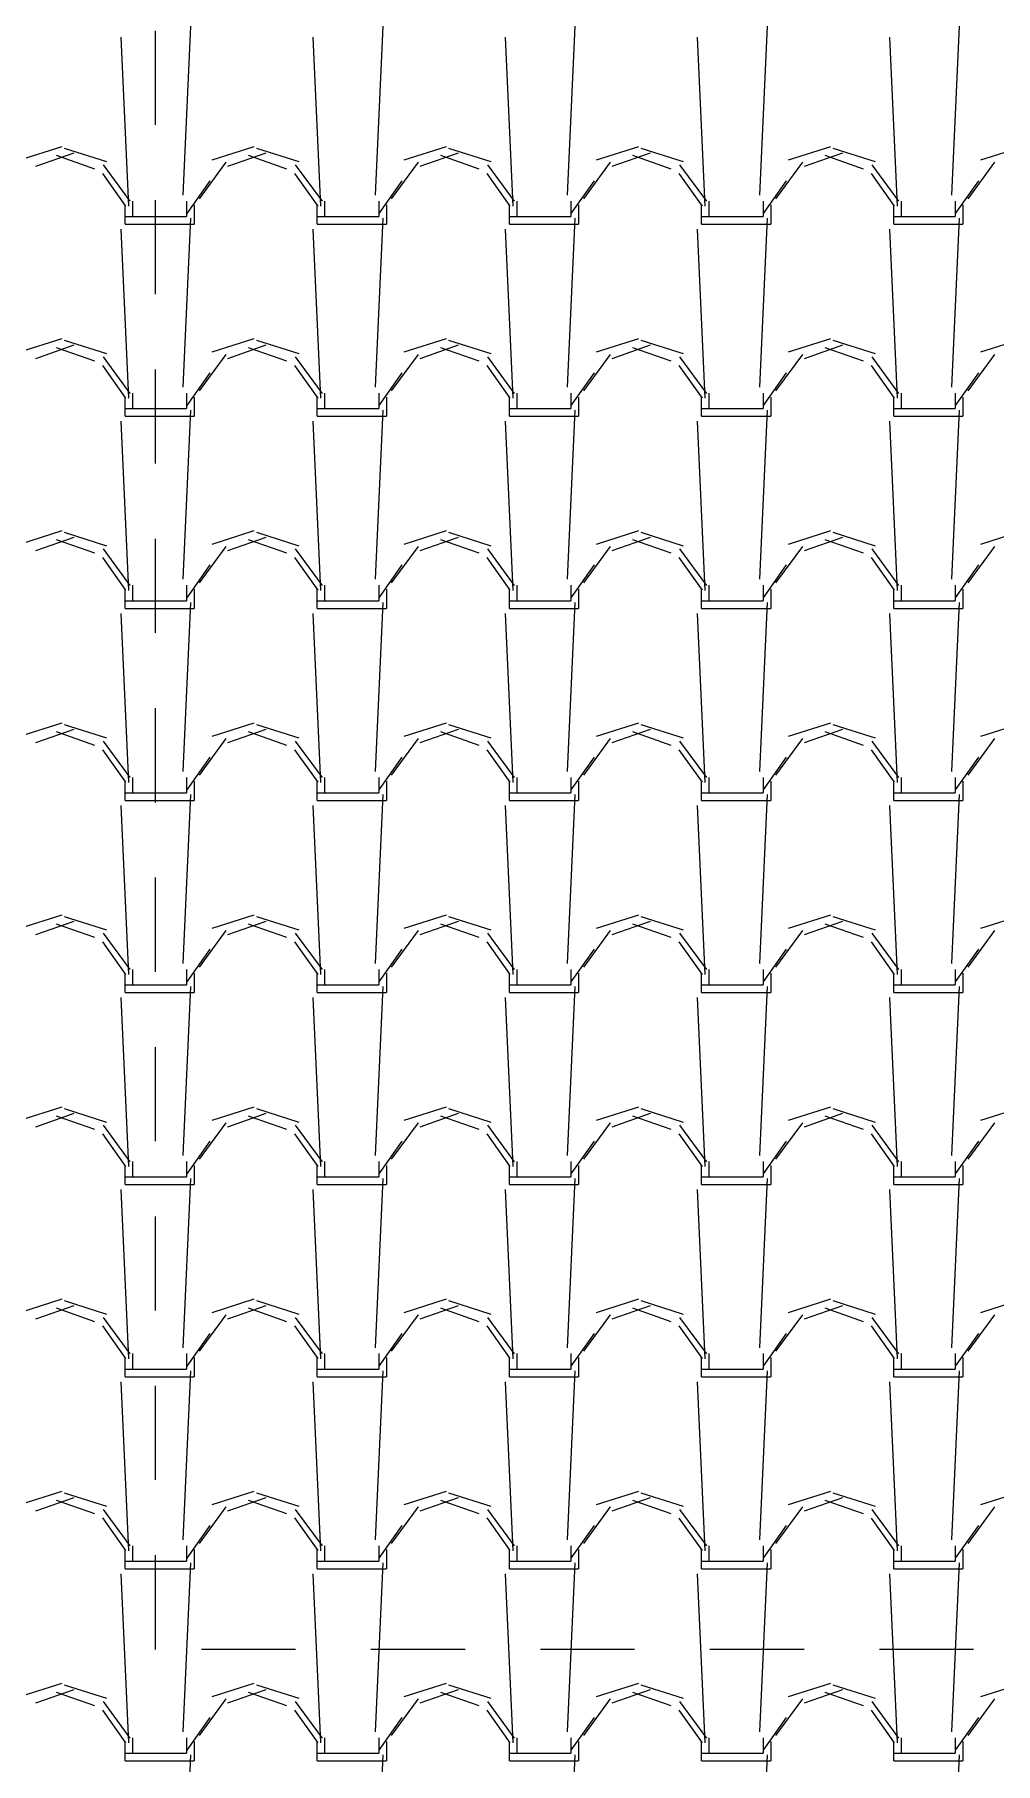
# Model space of a CAD drawing. Header units: millimetres. Extents: x 3923 to 4007, y 744 to 863.
# Drawn here: x 3938.466 to 3939.742, y 836.038 to 838.335 of the extents above; entities that cross this region are included whole.
import ezdxf

# ---------------------------------------------------------------- set-up
doc = ezdxf.new("R2010")
doc.units = ezdxf.units.MM
doc.linetypes.add('HIDDEN2', pattern=[0.1875, 0.125, -0.0625])
doc.layers.add('-HIDRO', color=8, linetype='Continuous')

msp = doc.modelspace()

# ---------------------------------------------------------------- linework, layer by layer
at = {"layer": '-HIDRO', "linetype": 'HIDDEN2'}
for p, q in [((3938.6267, 836.19), (3938.6267, 840.1023)), ((3940.838, 836.19), (3938.6267, 836.19))]:
    msp.add_line(p, q, dxfattribs=at)
at = {"layer": '-HIDRO', "linetype": 'Continuous'}
for p, q in [((3938.5915, 838.1069), (3938.5813, 838.3315)), ((3938.6638, 838.1216), (3938.674, 838.3461)), ((3938.8466, 838.1069), (3938.8364, 838.3315)), ((3938.9189, 838.1216), (3938.9291, 838.3461)), ((3939.1018, 838.1069), (3939.0916, 838.3315)), ((3939.1741, 838.1216), (3939.1843, 838.3461)), ((3939.3569, 838.1069), (3939.3467, 838.3315)), ((3939.4292, 838.1216), (3939.4394, 838.3461)), ((3939.6121, 838.1069), (3939.6019, 838.3315)), ((3939.6844, 838.1216), (3939.6946, 838.3461)), ((3938.5026, 838.1859), (3938.4465, 838.168)), ((3938.5185, 838.1773), (3938.4675, 838.1595)), ((3938.5464, 838.1561), (3938.4953, 838.174)), ((3938.5624, 838.1658), (3938.5063, 838.1836)), ((3938.7577, 838.1859), (3938.7016, 838.168)), ((3938.7736, 838.1773), (3938.7226, 838.1595)), ((3938.8015, 838.1561), (3938.7505, 838.174)), ((3938.8176, 838.1658), (3938.7614, 838.1836)), ((3939.0129, 838.1859), (3938.9568, 838.168)), ((3939.0288, 838.1773), (3938.9778, 838.1595)), ((3939.0567, 838.1561), (3939.0056, 838.174)), ((3939.0727, 838.1658), (3939.0166, 838.1836)), ((3939.2681, 838.1859), (3939.2119, 838.168)), ((3939.2839, 838.1773), (3939.2329, 838.1595)), ((3939.3118, 838.1561), (3939.2608, 838.174)), ((3939.3279, 838.1658), (3939.2717, 838.1836)), ((3939.5232, 838.1859), (3939.4671, 838.168)), ((3939.5391, 838.1773), (3939.4881, 838.1595)), ((3939.567, 838.1561), (3939.5159, 838.174)), ((3939.583, 838.1658), (3939.5269, 838.1836)), ((3939.7784, 838.1859), (3939.7222, 838.168)), ((3938.5876, 838.1071), (3938.557, 838.1505)), ((3938.5935, 838.1134), (3938.5577, 838.1619)), ((3938.7205, 838.1653), (3938.6847, 838.1168)), ((3938.8427, 838.1071), (3938.8121, 838.1505)), ((3938.8486, 838.1134), (3938.8129, 838.1619)), ((3938.9756, 838.1653), (3938.9399, 838.1168)), ((3939.0979, 838.1071), (3939.0673, 838.1505)), ((3939.1038, 838.1134), (3939.068, 838.1619)), ((3939.2307, 838.1653), (3939.195, 838.1168)), ((3939.353, 838.1071), (3939.3224, 838.1505)), ((3939.3589, 838.1134), (3939.3232, 838.1619)), ((3939.4859, 838.1653), (3939.4502, 838.1168)), ((3939.6082, 838.1071), (3939.5776, 838.1505)), ((3939.6141, 838.1134), (3939.5783, 838.1619)), ((3939.741, 838.1653), (3939.7053, 838.1168)), ((3938.6989, 838.1406), (3938.6683, 838.0972)), ((3938.954, 838.1406), (3938.9234, 838.0972)), ((3939.2092, 838.1406), (3939.1786, 838.0972)), ((3939.4643, 838.1406), (3939.4337, 838.0972)), ((3939.7195, 838.1406), (3939.6889, 838.0972)), ((3938.5865, 838.083), (3938.5865, 838.1086)), ((3938.5967, 838.0932), (3938.5967, 838.1137)), ((3938.6682, 838.1137), (3938.6682, 838.0932)), ((3938.6784, 838.1086), (3938.6784, 838.083)), ((3938.8417, 838.083), (3938.8417, 838.1086)), ((3938.8519, 838.0932), (3938.8519, 838.1137)), ((3938.9233, 838.1137), (3938.9233, 838.0932)), ((3938.9335, 838.1086), (3938.9335, 838.083)), ((3939.0968, 838.083), (3939.0968, 838.1086)), ((3939.107, 838.0932), (3939.107, 838.1137)), ((3939.1785, 838.1137), (3939.1785, 838.0932)), ((3939.1887, 838.1086), (3939.1887, 838.083)), ((3939.352, 838.083), (3939.352, 838.1086)), ((3939.3622, 838.0932), (3939.3622, 838.1137)), ((3939.4336, 838.1137), (3939.4336, 838.0932)), ((3939.4438, 838.1086), (3939.4438, 838.083)), ((3939.6071, 838.083), (3939.6071, 838.1086)), ((3939.6173, 838.0932), (3939.6173, 838.1137)), ((3939.6888, 838.1137), (3939.6888, 838.0932)), ((3939.699, 838.1086), (3939.699, 838.083)), ((3938.5915, 837.8518), (3938.5813, 838.0763)), ((3938.5865, 838.0932), (3938.5967, 838.0932)), ((3938.5865, 838.083), (3938.5967, 838.083)), ((3938.5967, 838.0932), (3938.6682, 838.0932)), ((3938.5967, 838.083), (3938.6784, 838.083)), ((3938.6638, 837.8664), (3938.674, 838.0909)), ((3938.8466, 837.8518), (3938.8364, 838.0763)), ((3938.8417, 838.0932), (3938.8519, 838.0932)), ((3938.8417, 838.083), (3938.8519, 838.083)), ((3938.8519, 838.0932), (3938.9233, 838.0932)), ((3938.8519, 838.083), (3938.9335, 838.083)), ((3938.9189, 837.8664), (3938.9291, 838.0909)), ((3939.1018, 837.8518), (3939.0916, 838.0763)), ((3939.0968, 838.0932), (3939.107, 838.0932)), ((3939.0968, 838.083), (3939.107, 838.083)), ((3939.107, 838.0932), (3939.1785, 838.0932)), ((3939.107, 838.083), (3939.1887, 838.083)), ((3939.1741, 837.8664), (3939.1843, 838.0909)), ((3939.3569, 837.8518), (3939.3467, 838.0763)), ((3939.352, 838.0932), (3939.3622, 838.0932)), ((3939.352, 838.083), (3939.3622, 838.083)), ((3939.3622, 838.0932), (3939.4336, 838.0932)), ((3939.3622, 838.083), (3939.4438, 838.083)), ((3939.4292, 837.8664), (3939.4394, 838.0909)), ((3939.6121, 837.8518), (3939.6019, 838.0763)), ((3939.6071, 838.0932), (3939.6173, 838.0932)), ((3939.6071, 838.083), (3939.6173, 838.083)), ((3939.6173, 838.0932), (3939.6888, 838.0932)), ((3939.6173, 838.083), (3939.699, 838.083)), ((3939.6844, 837.8664), (3939.6946, 838.0909)), ((3938.5026, 837.9307), (3938.4465, 837.9129)), ((3938.5185, 837.9222), (3938.4675, 837.9043)), ((3938.5464, 837.901), (3938.4953, 837.9188)), ((3938.5624, 837.9106), (3938.5063, 837.9285)), ((3938.7577, 837.9307), (3938.7016, 837.9129)), ((3938.7736, 837.9222), (3938.7226, 837.9043)), ((3938.8015, 837.901), (3938.7505, 837.9188)), ((3938.8176, 837.9106), (3938.7614, 837.9285)), ((3939.0129, 837.9307), (3938.9568, 837.9129)), ((3939.0288, 837.9222), (3938.9778, 837.9043)), ((3939.0567, 837.901), (3939.0056, 837.9188)), ((3939.0727, 837.9106), (3939.0166, 837.9285)), ((3939.2681, 837.9307), (3939.2119, 837.9129)), ((3939.2839, 837.9222), (3939.2329, 837.9043)), ((3939.3118, 837.901), (3939.2608, 837.9188)), ((3939.3279, 837.9106), (3939.2717, 837.9285)), ((3939.5232, 837.9307), (3939.4671, 837.9129)), ((3939.5391, 837.9222), (3939.4881, 837.9043)), ((3939.567, 837.901), (3939.5159, 837.9188)), ((3939.583, 837.9106), (3939.5269, 837.9285)), ((3939.7784, 837.9307), (3939.7222, 837.9129)), ((3938.5876, 837.852), (3938.557, 837.8953)), ((3938.5935, 837.8583), (3938.5578, 837.9068)), ((3938.7204, 837.9101), (3938.6847, 837.8616)), ((3938.8427, 837.852), (3938.8121, 837.8953)), ((3938.8486, 837.8583), (3938.8129, 837.9068)), ((3938.9756, 837.9101), (3938.9399, 837.8616)), ((3939.0979, 837.852), (3939.0673, 837.8953)), ((3939.1038, 837.8583), (3939.068, 837.9068)), ((3939.2307, 837.9101), (3939.195, 837.8616)), ((3939.353, 837.852), (3939.3224, 837.8953)), ((3939.3589, 837.8583), (3939.3232, 837.9068)), ((3939.4859, 837.9101), (3939.4502, 837.8616)), ((3939.6082, 837.852), (3939.5776, 837.8953)), ((3939.6141, 837.8583), (3939.5783, 837.9068)), ((3939.741, 837.9101), (3939.7053, 837.8616)), ((3938.6989, 837.8854), (3938.6683, 837.842)), ((3938.954, 837.8854), (3938.9234, 837.842)), ((3939.2092, 837.8854), (3939.1786, 837.842)), ((3939.4643, 837.8854), (3939.4337, 837.842)), ((3939.7195, 837.8854), (3939.6889, 837.842)), ((3938.5865, 837.8279), (3938.5865, 837.8534)), ((3938.5967, 837.8381), (3938.5967, 837.8585)), ((3938.6682, 837.8585), (3938.6682, 837.8381)), ((3938.6784, 837.8534), (3938.6784, 837.8279)), ((3938.8417, 837.8279), (3938.8417, 837.8534)), ((3938.8519, 837.8381), (3938.8519, 837.8585)), ((3938.9233, 837.8585), (3938.9233, 837.8381)), ((3938.9335, 837.8534), (3938.9335, 837.8279)), ((3939.0968, 837.8279), (3939.0968, 837.8534)), ((3939.107, 837.8381), (3939.107, 837.8585)), ((3939.1785, 837.8585), (3939.1785, 837.8381)), ((3939.1887, 837.8534), (3939.1887, 837.8279)), ((3939.352, 837.8279), (3939.352, 837.8534)), ((3939.3622, 837.8381), (3939.3622, 837.8585)), ((3939.4336, 837.8585), (3939.4336, 837.8381)), ((3939.4438, 837.8534), (3939.4438, 837.8279)), ((3939.6071, 837.8279), (3939.6071, 837.8534)), ((3939.6173, 837.8381), (3939.6173, 837.8585)), ((3939.6888, 837.8585), (3939.6888, 837.8381)), ((3939.699, 837.8534), (3939.699, 837.8279)), ((3938.5865, 837.8381), (3938.5967, 837.8381)), ((3938.5865, 837.8279), (3938.5967, 837.8279)), ((3938.5967, 837.8381), (3938.6682, 837.8381)), ((3938.5967, 837.8279), (3938.6784, 837.8279)), ((3938.6638, 837.6113), (3938.674, 837.8358)), ((3938.8417, 837.8381), (3938.8519, 837.8381)), ((3938.8417, 837.8279), (3938.8519, 837.8279)), ((3938.8519, 837.8381), (3938.9233, 837.8381)), ((3938.8519, 837.8279), (3938.9335, 837.8279)), ((3938.9189, 837.6113), (3938.9291, 837.8358)), ((3939.0968, 837.8381), (3939.107, 837.8381)), ((3939.0968, 837.8279), (3939.107, 837.8279)), ((3939.107, 837.8381), (3939.1785, 837.8381)), ((3939.107, 837.8279), (3939.1887, 837.8279)), ((3939.1741, 837.6113), (3939.1843, 837.8358)), ((3939.352, 837.8381), (3939.3622, 837.8381)), ((3939.352, 837.8279), (3939.3622, 837.8279)), ((3939.3622, 837.8381), (3939.4336, 837.8381)), ((3939.3622, 837.8279), (3939.4438, 837.8279)), ((3939.4292, 837.6113), (3939.4394, 837.8358)), ((3939.6071, 837.8381), (3939.6173, 837.8381)), ((3939.6071, 837.8279), (3939.6173, 837.8279)), ((3939.6173, 837.8381), (3939.6888, 837.8381)), ((3939.6173, 837.8279), (3939.699, 837.8279)), ((3939.6844, 837.6113), (3939.6946, 837.8358)), ((3938.5915, 837.5966), (3938.5813, 837.8212)), ((3938.8466, 837.5966), (3938.8364, 837.8212)), ((3939.1018, 837.5966), (3939.0916, 837.8212)), ((3939.3569, 837.5966), (3939.3467, 837.8212)), ((3939.6121, 837.5966), (3939.6019, 837.8212)), ((3938.5026, 837.6756), (3938.4465, 837.6577)), ((3938.5185, 837.667), (3938.4675, 837.6492)), ((3938.5464, 837.6458), (3938.4953, 837.6637)), ((3938.5624, 837.6555), (3938.5063, 837.6733)), ((3938.7577, 837.6756), (3938.7016, 837.6577)), ((3938.7736, 837.667), (3938.7226, 837.6492)), ((3938.8015, 837.6458), (3938.7505, 837.6637)), ((3938.8176, 837.6555), (3938.7614, 837.6733)), ((3939.0129, 837.6756), (3938.9568, 837.6577)), ((3939.0288, 837.667), (3938.9778, 837.6492)), ((3939.0567, 837.6458), (3939.0056, 837.6637)), ((3939.0727, 837.6555), (3939.0166, 837.6733)), ((3939.2681, 837.6756), (3939.2119, 837.6577)), ((3939.2839, 837.667), (3939.2329, 837.6492)), ((3939.3118, 837.6458), (3939.2608, 837.6637)), ((3939.3279, 837.6555), (3939.2717, 837.6733)), ((3939.5232, 837.6756), (3939.4671, 837.6577)), ((3939.5391, 837.667), (3939.4881, 837.6492)), ((3939.567, 837.6458), (3939.5159, 837.6637)), ((3939.583, 837.6555), (3939.5269, 837.6733)), ((3939.7784, 837.6756), (3939.7222, 837.6577)), ((3938.5876, 837.5968), (3938.557, 837.6402)), ((3938.5935, 837.6031), (3938.5578, 837.6516)), ((3938.7204, 837.655), (3938.6847, 837.6065)), ((3938.8427, 837.5968), (3938.8121, 837.6402)), ((3938.8486, 837.6031), (3938.8129, 837.6516)), ((3938.9756, 837.655), (3938.9399, 837.6065)), ((3939.0979, 837.5968), (3939.0673, 837.6402)), ((3939.1038, 837.6031), (3939.068, 837.6516)), ((3939.2307, 837.655), (3939.195, 837.6065)), ((3939.353, 837.5968), (3939.3224, 837.6402)), ((3939.3589, 837.6031), (3939.3232, 837.6516)), ((3939.4859, 837.655), (3939.4502, 837.6065)), ((3939.6082, 837.5968), (3939.5776, 837.6402)), ((3939.6141, 837.6031), (3939.5783, 837.6516)), ((3939.741, 837.655), (3939.7053, 837.6065)), ((3938.6989, 837.6303), (3938.6683, 837.5869)), ((3938.954, 837.6303), (3938.9234, 837.5869)), ((3939.2092, 837.6303), (3939.1786, 837.5869)), ((3939.4643, 837.6303), (3939.4337, 837.5869)), ((3939.7195, 837.6303), (3939.6889, 837.5869)), ((3938.5865, 837.5727), (3938.5865, 837.5983)), ((3938.5967, 837.5829), (3938.5967, 837.6034)), ((3938.6682, 837.6034), (3938.6682, 837.5829)), ((3938.6784, 837.5983), (3938.6784, 837.5727)), ((3938.8417, 837.5727), (3938.8417, 837.5983)), ((3938.8519, 837.5829), (3938.8519, 837.6034)), ((3938.9233, 837.6034), (3938.9233, 837.5829)), ((3938.9335, 837.5983), (3938.9335, 837.5727)), ((3939.0968, 837.5727), (3939.0968, 837.5983)), ((3939.107, 837.5829), (3939.107, 837.6034)), ((3939.1785, 837.6034), (3939.1785, 837.5829)), ((3939.1887, 837.5983), (3939.1887, 837.5727)), ((3939.352, 837.5727), (3939.352, 837.5983)), ((3939.3622, 837.5829), (3939.3622, 837.6034)), ((3939.4336, 837.6034), (3939.4336, 837.5829)), ((3939.4438, 837.5983), (3939.4438, 837.5727)), ((3939.6071, 837.5727), (3939.6071, 837.5983)), ((3939.6173, 837.5829), (3939.6173, 837.6034)), ((3939.6888, 837.6034), (3939.6888, 837.5829)), ((3939.699, 837.5983), (3939.699, 837.5727)), ((3938.5865, 837.5829), (3938.5967, 837.5829)), ((3938.5865, 837.5727), (3938.5967, 837.5727)), ((3938.5967, 837.5829), (3938.6682, 837.5829)), ((3938.5967, 837.5727), (3938.6784, 837.5727)), ((3938.6638, 837.3561), (3938.674, 837.5806)), ((3938.8417, 837.5829), (3938.8519, 837.5829)), ((3938.8417, 837.5727), (3938.8519, 837.5727)), ((3938.8519, 837.5829), (3938.9233, 837.5829)), ((3938.8519, 837.5727), (3938.9335, 837.5727)), ((3938.9189, 837.3561), (3938.9291, 837.5806)), ((3939.0968, 837.5829), (3939.107, 837.5829)), ((3939.0968, 837.5727), (3939.107, 837.5727)), ((3939.107, 837.5829), (3939.1785, 837.5829)), ((3939.107, 837.5727), (3939.1887, 837.5727)), ((3939.1741, 837.3561), (3939.1843, 837.5806)), ((3939.352, 837.5829), (3939.3622, 837.5829)), ((3939.352, 837.5727), (3939.3622, 837.5727)), ((3939.3622, 837.5829), (3939.4336, 837.5829)), ((3939.3622, 837.5727), (3939.4438, 837.5727)), ((3939.4292, 837.3561), (3939.4394, 837.5806)), ((3939.6071, 837.5829), (3939.6173, 837.5829)), ((3939.6071, 837.5727), (3939.6173, 837.5727)), ((3939.6173, 837.5829), (3939.6888, 837.5829)), ((3939.6173, 837.5727), (3939.699, 837.5727)), ((3939.6844, 837.3561), (3939.6946, 837.5806)), ((3938.5915, 837.3415), (3938.5813, 837.566)), ((3938.8466, 837.3415), (3938.8364, 837.566)), ((3939.1018, 837.3415), (3939.0916, 837.566)), ((3939.3569, 837.3415), (3939.3467, 837.566)), ((3939.6121, 837.3415), (3939.6019, 837.566)), ((3938.5026, 837.4204), (3938.4465, 837.4026)), ((3938.5185, 837.4119), (3938.4675, 837.394)), ((3938.5624, 837.4003), (3938.5063, 837.4182)), ((3938.7577, 837.4204), (3938.7016, 837.4026)), ((3938.7736, 837.4119), (3938.7226, 837.394)), ((3938.8176, 837.4003), (3938.7614, 837.4182)), ((3939.0129, 837.4204), (3938.9568, 837.4026)), ((3939.0288, 837.4119), (3938.9778, 837.394)), ((3939.0727, 837.4003), (3939.0166, 837.4182)), ((3939.2681, 837.4204), (3939.2119, 837.4026)), ((3939.2839, 837.4119), (3939.2329, 837.394)), ((3939.3279, 837.4003), (3939.2717, 837.4182)), ((3939.5232, 837.4204), (3939.4671, 837.4026)), ((3939.5391, 837.4119), (3939.4881, 837.394)), ((3939.583, 837.4003), (3939.5269, 837.4182)), ((3939.7784, 837.4204), (3939.7222, 837.4026)), ((3938.5464, 837.3907), (3938.4953, 837.4085)), ((3938.5935, 837.348), (3938.5578, 837.3965)), ((3938.7204, 837.3998), (3938.6847, 837.3513)), ((3938.8015, 837.3907), (3938.7505, 837.4085)), ((3938.8486, 837.348), (3938.8129, 837.3965)), ((3938.9756, 837.3998), (3938.9399, 837.3513)), ((3939.0567, 837.3907), (3939.0056, 837.4085)), ((3939.1038, 837.348), (3939.0681, 837.3965)), ((3939.2307, 837.3998), (3939.195, 837.3513)), ((3939.3118, 837.3907), (3939.2608, 837.4085)), ((3939.3589, 837.348), (3939.3232, 837.3965)), ((3939.4859, 837.3998), (3939.4502, 837.3513)), ((3939.567, 837.3907), (3939.5159, 837.4085)), ((3939.6141, 837.348), (3939.5783, 837.3965)), ((3939.741, 837.3998), (3939.7053, 837.3513)), ((3938.5876, 837.3417), (3938.557, 837.385)), ((3938.6989, 837.3751), (3938.6683, 837.3317)), ((3938.8427, 837.3417), (3938.8121, 837.385)), ((3938.954, 837.3751), (3938.9234, 837.3317)), ((3939.0979, 837.3417), (3939.0673, 837.385)), ((3939.2092, 837.3751), (3939.1786, 837.3317)), ((3939.353, 837.3417), (3939.3224, 837.385)), ((3939.4643, 837.3751), (3939.4337, 837.3317)), ((3939.6082, 837.3417), (3939.5776, 837.385)), ((3939.7195, 837.3751), (3939.6889, 837.3317)), ((3938.5865, 837.3176), (3938.5865, 837.3431)), ((3938.5967, 837.3278), (3938.5967, 837.3482)), ((3938.6682, 837.3482), (3938.6682, 837.3278)), ((3938.6784, 837.3431), (3938.6784, 837.3176)), ((3938.8417, 837.3176), (3938.8417, 837.3431)), ((3938.8519, 837.3278), (3938.8519, 837.3482)), ((3938.9233, 837.3482), (3938.9233, 837.3278)), ((3938.9335, 837.3431), (3938.9335, 837.3176)), ((3939.0968, 837.3176), (3939.0968, 837.3431)), ((3939.107, 837.3278), (3939.107, 837.3482)), ((3939.1785, 837.3482), (3939.1785, 837.3278)), ((3939.1887, 837.3431), (3939.1887, 837.3176)), ((3939.352, 837.3176), (3939.352, 837.3431)), ((3939.3622, 837.3278), (3939.3622, 837.3482)), ((3939.4336, 837.3482), (3939.4336, 837.3278)), ((3939.4438, 837.3431), (3939.4438, 837.3176)), ((3939.6071, 837.3176), (3939.6071, 837.3431)), ((3939.6173, 837.3278), (3939.6173, 837.3482)), ((3939.6888, 837.3482), (3939.6888, 837.3278)), ((3939.699, 837.3431), (3939.699, 837.3176)), ((3938.5865, 837.3278), (3938.5967, 837.3278)), ((3938.5967, 837.3278), (3938.6682, 837.3278)), ((3938.6638, 837.101), (3938.674, 837.3255)), ((3938.8417, 837.3278), (3938.8519, 837.3278)), ((3938.8519, 837.3278), (3938.9233, 837.3278)), ((3938.9189, 837.101), (3938.9291, 837.3255)), ((3939.0968, 837.3278), (3939.107, 837.3278)), ((3939.107, 837.3278), (3939.1785, 837.3278)), ((3939.1741, 837.101), (3939.1843, 837.3255)), ((3939.352, 837.3278), (3939.3622, 837.3278)), ((3939.3622, 837.3278), (3939.4336, 837.3278)), ((3939.4292, 837.101), (3939.4394, 837.3255)), ((3939.6071, 837.3278), (3939.6173, 837.3278)), ((3939.6173, 837.3278), (3939.6888, 837.3278)), ((3939.6844, 837.101), (3939.6946, 837.3255)), ((3938.5915, 837.0863), (3938.5813, 837.3109)), ((3938.5865, 837.3176), (3938.5967, 837.3176)), ((3938.5967, 837.3176), (3938.6784, 837.3176)), ((3938.8466, 837.0863), (3938.8364, 837.3109)), ((3938.8417, 837.3176), (3938.8519, 837.3176)), ((3938.8519, 837.3176), (3938.9335, 837.3176)), ((3939.1018, 837.0863), (3939.0916, 837.3109)), ((3939.0968, 837.3176), (3939.107, 837.3176)), ((3939.107, 837.3176), (3939.1887, 837.3176)), ((3939.3569, 837.0863), (3939.3467, 837.3109)), ((3939.352, 837.3176), (3939.3622, 837.3176)), ((3939.3622, 837.3176), (3939.4438, 837.3176)), ((3939.6121, 837.0863), (3939.6019, 837.3109)), ((3939.6071, 837.3176), (3939.6173, 837.3176)), ((3939.6173, 837.3176), (3939.699, 837.3176)), ((3938.5026, 837.1653), (3938.4465, 837.1474)), ((3938.5624, 837.1452), (3938.5063, 837.163)), ((3938.7577, 837.1653), (3938.7016, 837.1474)), ((3938.8176, 837.1452), (3938.7614, 837.163)), ((3939.0129, 837.1653), (3938.9568, 837.1474)), ((3939.0727, 837.1452), (3939.0166, 837.163)), ((3939.2681, 837.1653), (3939.2119, 837.1474)), ((3939.3279, 837.1452), (3939.2717, 837.163)), ((3939.5232, 837.1653), (3939.4671, 837.1474)), ((3939.583, 837.1452), (3939.5269, 837.163)), ((3939.7784, 837.1653), (3939.7222, 837.1474)), ((3938.5185, 837.1567), (3938.4675, 837.1389)), ((3938.5464, 837.1355), (3938.4953, 837.1534)), ((3938.5935, 837.0928), (3938.5578, 837.1413)), ((3938.7204, 837.1447), (3938.6847, 837.0962)), ((3938.7736, 837.1567), (3938.7226, 837.1389)), ((3938.8015, 837.1355), (3938.7505, 837.1534)), ((3938.8486, 837.0928), (3938.8129, 837.1413)), ((3938.9756, 837.1447), (3938.9399, 837.0962)), ((3939.0288, 837.1567), (3938.9778, 837.1389)), ((3939.0567, 837.1355), (3939.0056, 837.1534)), ((3939.1038, 837.0928), (3939.0681, 837.1413)), ((3939.2307, 837.1447), (3939.195, 837.0962)), ((3939.2839, 837.1567), (3939.2329, 837.1389)), ((3939.3118, 837.1355), (3939.2608, 837.1534)), ((3939.3589, 837.0928), (3939.3232, 837.1413)), ((3939.4859, 837.1447), (3939.4502, 837.0962)), ((3939.5391, 837.1567), (3939.4881, 837.1389)), ((3939.567, 837.1355), (3939.5159, 837.1534)), ((3939.6141, 837.0928), (3939.5783, 837.1413)), ((3939.741, 837.1447), (3939.7053, 837.0962)), ((3938.5876, 837.0865), (3938.557, 837.1299)), ((3938.6989, 837.12), (3938.6683, 837.0766)), ((3938.8427, 837.0865), (3938.8121, 837.1299)), ((3938.954, 837.12), (3938.9234, 837.0766)), ((3939.0979, 837.0865), (3939.0673, 837.1299)), ((3939.2092, 837.12), (3939.1786, 837.0766)), ((3939.353, 837.0865), (3939.3224, 837.1299)), ((3939.4643, 837.12), (3939.4337, 837.0766)), ((3939.6082, 837.0865), (3939.5776, 837.1299)), ((3939.7195, 837.12), (3939.6889, 837.0766)), ((3938.5967, 837.0726), (3938.5967, 837.0931)), ((3938.6682, 837.0931), (3938.6682, 837.0726)), ((3938.8519, 837.0726), (3938.8519, 837.0931)), ((3938.9233, 837.0931), (3938.9233, 837.0726)), ((3939.107, 837.0726), (3939.107, 837.0931)), ((3939.1785, 837.0931), (3939.1785, 837.0726)), ((3939.3622, 837.0726), (3939.3622, 837.0931)), ((3939.4336, 837.0931), (3939.4336, 837.0726)), ((3939.6173, 837.0726), (3939.6173, 837.0931)), ((3939.6888, 837.0931), (3939.6888, 837.0726)), ((3938.5865, 837.0624), (3938.5865, 837.088)), ((3938.5865, 837.0726), (3938.5967, 837.0726)), ((3938.5967, 837.0726), (3938.6682, 837.0726)), ((3938.6638, 836.8458), (3938.674, 837.0703)), ((3938.6784, 837.088), (3938.6784, 837.0624)), ((3938.8417, 837.0624), (3938.8417, 837.088)), ((3938.8417, 837.0726), (3938.8519, 837.0726)), ((3938.8519, 837.0726), (3938.9233, 837.0726)), ((3938.9189, 836.8458), (3938.9291, 837.0703)), ((3938.9335, 837.088), (3938.9335, 837.0624)), ((3939.0968, 837.0624), (3939.0968, 837.088)), ((3939.0968, 837.0726), (3939.107, 837.0726)), ((3939.107, 837.0726), (3939.1785, 837.0726)), ((3939.1741, 836.8458), (3939.1843, 837.0703)), ((3939.1887, 837.088), (3939.1887, 837.0624)), ((3939.352, 837.0624), (3939.352, 837.088)), ((3939.352, 837.0726), (3939.3622, 837.0726)), ((3939.3622, 837.0726), (3939.4336, 837.0726)), ((3939.4292, 836.8458), (3939.4394, 837.0703)), ((3939.4438, 837.088), (3939.4438, 837.0624)), ((3939.6071, 837.0624), (3939.6071, 837.088)), ((3939.6071, 837.0726), (3939.6173, 837.0726)), ((3939.6173, 837.0726), (3939.6888, 837.0726)), ((3939.6844, 836.8458), (3939.6946, 837.0703)), ((3939.699, 837.088), (3939.699, 837.0624)), ((3938.5915, 836.8312), (3938.5813, 837.0557)), ((3938.5865, 837.0624), (3938.5967, 837.0624)), ((3938.5967, 837.0624), (3938.6784, 837.0624)), ((3938.8466, 836.8312), (3938.8364, 837.0557)), ((3938.8417, 837.0624), (3938.8519, 837.0624)), ((3938.8519, 837.0624), (3938.9335, 837.0624)), ((3939.1018, 836.8312), (3939.0916, 837.0557)), ((3939.0968, 837.0624), (3939.107, 837.0624)), ((3939.107, 837.0624), (3939.1887, 837.0624)), ((3939.3569, 836.8312), (3939.3467, 837.0557)), ((3939.352, 837.0624), (3939.3622, 837.0624)), ((3939.3622, 837.0624), (3939.4438, 837.0624)), ((3939.6121, 836.8312), (3939.6019, 837.0557)), ((3939.6071, 837.0624), (3939.6173, 837.0624)), ((3939.6173, 837.0624), (3939.699, 837.0624)), ((3938.5026, 836.9101), (3938.4465, 836.8923)), ((3938.5624, 836.89), (3938.5063, 836.9079)), ((3938.7577, 836.9101), (3938.7016, 836.8923)), ((3938.8176, 836.89), (3938.7614, 836.9079)), ((3939.0129, 836.9101), (3938.9568, 836.8923)), ((3939.0727, 836.89), (3939.0166, 836.9079)), ((3939.2681, 836.9101), (3939.2119, 836.8923)), ((3939.3279, 836.89), (3939.2717, 836.9079)), ((3939.5232, 836.9101), (3939.4671, 836.8923)), ((3939.583, 836.89), (3939.5269, 836.9079)), ((3939.7784, 836.9101), (3939.7222, 836.8923)), ((3938.5185, 836.9016), (3938.4675, 836.8837)), ((3938.5464, 836.8804), (3938.4953, 836.8982)), ((3938.5935, 836.8377), (3938.5578, 836.8862)), ((3938.7204, 836.8895), (3938.6847, 836.841)), ((3938.7736, 836.9016), (3938.7226, 836.8837)), ((3938.8015, 836.8804), (3938.7505, 836.8982)), ((3938.8486, 836.8377), (3938.8129, 836.8862)), ((3938.9756, 836.8895), (3938.9399, 836.841)), ((3939.0288, 836.9016), (3938.9778, 836.8837)), ((3939.0567, 836.8804), (3939.0056, 836.8982)), ((3939.1038, 836.8377), (3939.0681, 836.8862)), ((3939.2307, 836.8895), (3939.195, 836.841)), ((3939.2839, 836.9016), (3939.2329, 836.8837)), ((3939.3118, 836.8804), (3939.2608, 836.8982)), ((3939.3589, 836.8377), (3939.3232, 836.8862)), ((3939.4859, 836.8895), (3939.4502, 836.841)), ((3939.5391, 836.9016), (3939.4881, 836.8837)), ((3939.567, 836.8804), (3939.5159, 836.8982)), ((3939.6141, 836.8377), (3939.5783, 836.8862)), ((3939.741, 836.8895), (3939.7053, 836.841)), ((3938.5876, 836.8314), (3938.557, 836.8748)), ((3938.6989, 836.8648), (3938.6683, 836.8214)), ((3938.8427, 836.8314), (3938.8121, 836.8748)), ((3938.954, 836.8648), (3938.9234, 836.8214)), ((3939.0979, 836.8314), (3939.0673, 836.8747)), ((3939.2092, 836.8648), (3939.1786, 836.8214)), ((3939.353, 836.8314), (3939.3224, 836.8747)), ((3939.4643, 836.8648), (3939.4337, 836.8214)), ((3939.6082, 836.8314), (3939.5776, 836.8747)), ((3939.7195, 836.8648), (3939.6889, 836.8214)), ((3938.5967, 836.8175), (3938.5967, 836.8379)), ((3938.6682, 836.8379), (3938.6682, 836.8175)), ((3938.8519, 836.8175), (3938.8519, 836.8379)), ((3938.9233, 836.8379), (3938.9233, 836.8175)), ((3939.107, 836.8175), (3939.107, 836.8379)), ((3939.1785, 836.8379), (3939.1785, 836.8175)), ((3939.3622, 836.8175), (3939.3622, 836.8379)), ((3939.4336, 836.8379), (3939.4336, 836.8175)), ((3939.6173, 836.8175), (3939.6173, 836.8379)), ((3939.6888, 836.8379), (3939.6888, 836.8175)), ((3938.5865, 836.8073), (3938.5865, 836.8328)), ((3938.5865, 836.8175), (3938.5967, 836.8175)), ((3938.5967, 836.8175), (3938.6682, 836.8175)), ((3938.6638, 836.5907), (3938.674, 836.8152)), ((3938.6784, 836.8328), (3938.6784, 836.8073)), ((3938.8417, 836.8073), (3938.8417, 836.8328)), ((3938.8417, 836.8175), (3938.8519, 836.8175)), ((3938.8519, 836.8175), (3938.9233, 836.8175)), ((3938.9189, 836.5907), (3938.9291, 836.8152)), ((3938.9335, 836.8328), (3938.9335, 836.8073)), ((3939.0968, 836.8073), (3939.0968, 836.8328)), ((3939.0968, 836.8175), (3939.107, 836.8175)), ((3939.107, 836.8175), (3939.1785, 836.8175)), ((3939.1741, 836.5907), (3939.1843, 836.8152)), ((3939.1887, 836.8328), (3939.1887, 836.8073)), ((3939.352, 836.8073), (3939.352, 836.8328)), ((3939.352, 836.8175), (3939.3622, 836.8175)), ((3939.3622, 836.8175), (3939.4336, 836.8175)), ((3939.4292, 836.5907), (3939.4394, 836.8152)), ((3939.4438, 836.8328), (3939.4438, 836.8073)), ((3939.6071, 836.8073), (3939.6071, 836.8328)), ((3939.6071, 836.8175), (3939.6173, 836.8175)), ((3939.6173, 836.8175), (3939.6888, 836.8175)), ((3939.6844, 836.5907), (3939.6946, 836.8152)), ((3939.699, 836.8328), (3939.699, 836.8073)), ((3938.5915, 836.576), (3938.5813, 836.8006)), ((3938.5865, 836.8073), (3938.5967, 836.8073)), ((3938.5967, 836.8073), (3938.6784, 836.8073)), ((3938.8466, 836.576), (3938.8364, 836.8006)), ((3938.8417, 836.8073), (3938.8519, 836.8073)), ((3938.8519, 836.8073), (3938.9335, 836.8073)), ((3939.1018, 836.576), (3939.0916, 836.8006)), ((3939.0968, 836.8073), (3939.107, 836.8073)), ((3939.107, 836.8073), (3939.1887, 836.8073)), ((3939.3569, 836.576), (3939.3467, 836.8006)), ((3939.352, 836.8073), (3939.3622, 836.8073)), ((3939.3622, 836.8073), (3939.4438, 836.8073)), ((3939.6121, 836.576), (3939.6019, 836.8006)), ((3939.6071, 836.8073), (3939.6173, 836.8073)), ((3939.6173, 836.8073), (3939.699, 836.8073)), ((3938.5026, 836.655), (3938.4465, 836.6371)), ((3938.5624, 836.6349), (3938.5063, 836.6527)), ((3938.7577, 836.655), (3938.7016, 836.6371)), ((3938.8176, 836.6349), (3938.7614, 836.6527)), ((3939.0129, 836.655), (3938.9568, 836.6371)), ((3939.0727, 836.6349), (3939.0166, 836.6527)), ((3939.2681, 836.655), (3939.2119, 836.6371)), ((3939.3279, 836.6349), (3939.2717, 836.6527)), ((3939.5232, 836.655), (3939.4671, 836.6371)), ((3939.583, 836.6349), (3939.5269, 836.6527)), ((3939.7784, 836.655), (3939.7222, 836.6371)), ((3938.5185, 836.6464), (3938.4675, 836.6286)), ((3938.5464, 836.6252), (3938.4954, 836.6431)), ((3938.5935, 836.5825), (3938.5578, 836.631)), ((3938.7204, 836.6344), (3938.6847, 836.5859)), ((3938.7736, 836.6464), (3938.7226, 836.6286)), ((3938.8015, 836.6252), (3938.7505, 836.6431)), ((3938.8486, 836.5825), (3938.8129, 836.631)), ((3938.9756, 836.6344), (3938.9399, 836.5859)), ((3939.0288, 836.6464), (3938.9778, 836.6286)), ((3939.0567, 836.6252), (3939.0056, 836.6431)), ((3939.1038, 836.5825), (3939.0681, 836.631)), ((3939.2307, 836.6344), (3939.195, 836.5859)), ((3939.2839, 836.6464), (3939.2329, 836.6286)), ((3939.3118, 836.6252), (3939.2608, 836.6431)), ((3939.3589, 836.5825), (3939.3232, 836.631)), ((3939.4859, 836.6344), (3939.4502, 836.5859)), ((3939.5391, 836.6464), (3939.4881, 836.6286)), ((3939.567, 836.6252), (3939.5159, 836.6431)), ((3939.6141, 836.5825), (3939.5784, 836.631)), ((3939.741, 836.6344), (3939.7053, 836.5859)), ((3938.5876, 836.5762), (3938.557, 836.6196)), ((3938.6989, 836.6097), (3938.6683, 836.5663)), ((3938.8427, 836.5762), (3938.8121, 836.6196)), ((3938.954, 836.6097), (3938.9234, 836.5663)), ((3939.0979, 836.5762), (3939.0673, 836.6196)), ((3939.2092, 836.6097), (3939.1786, 836.5663)), ((3939.353, 836.5762), (3939.3224, 836.6196)), ((3939.4643, 836.6097), (3939.4337, 836.5663)), ((3939.6082, 836.5762), (3939.5776, 836.6196)), ((3939.7195, 836.6097), (3939.6889, 836.5663)), ((3938.5865, 836.5521), (3938.5865, 836.5777)), ((3938.5865, 836.5623), (3938.5967, 836.5623)), ((3938.5967, 836.5623), (3938.5967, 836.5828)), ((3938.5967, 836.5623), (3938.6682, 836.5623)), ((3938.6682, 836.5828), (3938.6682, 836.5623)), ((3938.6784, 836.5777), (3938.6784, 836.5521)), ((3938.8417, 836.5521), (3938.8417, 836.5777)), ((3938.8417, 836.5623), (3938.8519, 836.5623)), ((3938.8519, 836.5623), (3938.8519, 836.5828)), ((3938.8519, 836.5623), (3938.9233, 836.5623)), ((3938.9233, 836.5828), (3938.9233, 836.5623)), ((3938.9335, 836.5777), (3938.9335, 836.5521)), ((3939.0968, 836.5521), (3939.0968, 836.5777)), ((3939.0968, 836.5623), (3939.107, 836.5623)), ((3939.107, 836.5623), (3939.107, 836.5828)), ((3939.107, 836.5623), (3939.1785, 836.5623)), ((3939.1785, 836.5828), (3939.1785, 836.5623)), ((3939.1887, 836.5777), (3939.1887, 836.5521)), ((3939.352, 836.5521), (3939.352, 836.5777)), ((3939.352, 836.5623), (3939.3622, 836.5623)), ((3939.3622, 836.5623), (3939.3622, 836.5828)), ((3939.3622, 836.5623), (3939.4336, 836.5623)), ((3939.4336, 836.5828), (3939.4336, 836.5623)), ((3939.4438, 836.5777), (3939.4438, 836.5521)), ((3939.6071, 836.5521), (3939.6071, 836.5777)), ((3939.6071, 836.5623), (3939.6173, 836.5623)), ((3939.6173, 836.5623), (3939.6173, 836.5828)), ((3939.6173, 836.5623), (3939.6888, 836.5623)), ((3939.6888, 836.5828), (3939.6888, 836.5623)), ((3939.699, 836.5777), (3939.699, 836.5521)), ((3938.5915, 836.3209), (3938.5813, 836.5454)), ((3938.5865, 836.5521), (3938.5967, 836.5521)), ((3938.5967, 836.5521), (3938.6784, 836.5521)), ((3938.6638, 836.3355), (3938.674, 836.56)), ((3938.8466, 836.3209), (3938.8364, 836.5454)), ((3938.8417, 836.5521), (3938.8519, 836.5521)), ((3938.8519, 836.5521), (3938.9335, 836.5521)), ((3938.9189, 836.3355), (3938.9291, 836.56)), ((3939.1018, 836.3209), (3939.0916, 836.5454)), ((3939.0968, 836.5521), (3939.107, 836.5521)), ((3939.107, 836.5521), (3939.1887, 836.5521)), ((3939.1741, 836.3355), (3939.1843, 836.56)), ((3939.3569, 836.3209), (3939.3467, 836.5454)), ((3939.352, 836.5521), (3939.3622, 836.5521)), ((3939.3622, 836.5521), (3939.4438, 836.5521)), ((3939.4292, 836.3355), (3939.4394, 836.56)), ((3939.6121, 836.3209), (3939.6019, 836.5454)), ((3939.6071, 836.5521), (3939.6173, 836.5521)), ((3939.6173, 836.5521), (3939.699, 836.5521)), ((3939.6844, 836.3355), (3939.6946, 836.56)), ((3938.5026, 836.3998), (3938.4465, 836.382)), ((3938.7577, 836.3998), (3938.7016, 836.382)), ((3939.0129, 836.3998), (3938.9568, 836.382)), ((3939.2681, 836.3998), (3939.2119, 836.382)), ((3939.5232, 836.3998), (3939.4671, 836.382)), ((3939.7784, 836.3998), (3939.7222, 836.382)), ((3938.5185, 836.3913), (3938.4675, 836.3734)), ((3938.5464, 836.3701), (3938.4954, 836.3879)), ((3938.5624, 836.3797), (3938.5063, 836.3976)), ((3938.7204, 836.3792), (3938.6847, 836.3307)), ((3938.7736, 836.3913), (3938.7226, 836.3734)), ((3938.8015, 836.3701), (3938.7505, 836.3879)), ((3938.8176, 836.3797), (3938.7614, 836.3976)), ((3938.9756, 836.3792), (3938.9399, 836.3307)), ((3939.0288, 836.3913), (3938.9778, 836.3734)), ((3939.0567, 836.3701), (3939.0057, 836.3879)), ((3939.0727, 836.3797), (3939.0166, 836.3976)), ((3939.2307, 836.3792), (3939.195, 836.3307)), ((3939.2839, 836.3913), (3939.2329, 836.3734)), ((3939.3118, 836.3701), (3939.2608, 836.3879)), ((3939.3279, 836.3797), (3939.2717, 836.3976)), ((3939.4859, 836.3792), (3939.4502, 836.3307)), ((3939.5391, 836.3913), (3939.488, 836.3734)), ((3939.567, 836.3701), (3939.516, 836.3879)), ((3939.583, 836.3797), (3939.5269, 836.3976)), ((3939.741, 836.3792), (3939.7053, 836.3307)), ((3938.5876, 836.3211), (3938.557, 836.3645)), ((3938.5935, 836.3274), (3938.5578, 836.3759)), ((3938.6989, 836.3545), (3938.6683, 836.3111)), ((3938.8427, 836.3211), (3938.8121, 836.3645)), ((3938.8486, 836.3274), (3938.8129, 836.3759)), ((3938.954, 836.3545), (3938.9234, 836.3111)), ((3939.0979, 836.3211), (3939.0673, 836.3645)), ((3939.1038, 836.3274), (3939.0681, 836.3759)), ((3939.2092, 836.3545), (3939.1786, 836.3111)), ((3939.353, 836.3211), (3939.3224, 836.3644)), ((3939.3589, 836.3274), (3939.3232, 836.3759)), ((3939.4643, 836.3545), (3939.4337, 836.3111)), ((3939.6082, 836.3211), (3939.5776, 836.3644)), ((3939.6141, 836.3274), (3939.5784, 836.3759)), ((3939.7195, 836.3545), (3939.6889, 836.3111)), ((3938.5865, 836.297), (3938.5865, 836.3225)), ((3938.5967, 836.3072), (3938.5967, 836.3276)), ((3938.6682, 836.3276), (3938.6682, 836.3072)), ((3938.6784, 836.3225), (3938.6784, 836.297)), ((3938.8417, 836.297), (3938.8417, 836.3225)), ((3938.8519, 836.3072), (3938.8519, 836.3276)), ((3938.9233, 836.3276), (3938.9233, 836.3072)), ((3938.9335, 836.3225), (3938.9335, 836.297)), ((3939.0968, 836.297), (3939.0968, 836.3225)), ((3939.107, 836.3072), (3939.107, 836.3276)), ((3939.1785, 836.3276), (3939.1785, 836.3072)), ((3939.1887, 836.3225), (3939.1887, 836.297)), ((3939.352, 836.297), (3939.352, 836.3225)), ((3939.3622, 836.3072), (3939.3622, 836.3276)), ((3939.4336, 836.3276), (3939.4336, 836.3072)), ((3939.4438, 836.3225), (3939.4438, 836.297)), ((3939.6071, 836.297), (3939.6071, 836.3225)), ((3939.6173, 836.3072), (3939.6173, 836.3276)), ((3939.6888, 836.3276), (3939.6888, 836.3072)), ((3939.699, 836.3225), (3939.699, 836.297)), ((3938.5915, 836.0657), (3938.5813, 836.2903)), ((3938.5865, 836.3072), (3938.5967, 836.3072)), ((3938.5865, 836.297), (3938.5967, 836.297)), ((3938.5967, 836.3072), (3938.6682, 836.3072)), ((3938.5967, 836.297), (3938.6784, 836.297)), ((3938.6638, 836.0804), (3938.674, 836.3049)), ((3938.8466, 836.0657), (3938.8364, 836.2903)), ((3938.8417, 836.3072), (3938.8519, 836.3072)), ((3938.8417, 836.297), (3938.8519, 836.297)), ((3938.8519, 836.3072), (3938.9233, 836.3072)), ((3938.8519, 836.297), (3938.9335, 836.297)), ((3938.9189, 836.0804), (3938.9291, 836.3049)), ((3939.1018, 836.0657), (3939.0916, 836.2903)), ((3939.0968, 836.3072), (3939.107, 836.3072)), ((3939.0968, 836.297), (3939.107, 836.297)), ((3939.107, 836.3072), (3939.1785, 836.3072)), ((3939.107, 836.297), (3939.1887, 836.297)), ((3939.1741, 836.0804), (3939.1843, 836.3049)), ((3939.3569, 836.0657), (3939.3467, 836.2903)), ((3939.352, 836.3072), (3939.3622, 836.3072)), ((3939.352, 836.297), (3939.3622, 836.297)), ((3939.3622, 836.3072), (3939.4336, 836.3072)), ((3939.3622, 836.297), (3939.4438, 836.297)), ((3939.4292, 836.0804), (3939.4394, 836.3049)), ((3939.6121, 836.0657), (3939.6019, 836.2903)), ((3939.6071, 836.3072), (3939.6173, 836.3072)), ((3939.6071, 836.297), (3939.6173, 836.297)), ((3939.6173, 836.3072), (3939.6888, 836.3072)), ((3939.6173, 836.297), (3939.699, 836.297)), ((3939.6844, 836.0804), (3939.6946, 836.3049)), ((3938.5026, 836.1447), (3938.4465, 836.1268)), ((3938.5185, 836.1361), (3938.4675, 836.1183)), ((3938.5464, 836.1149), (3938.4954, 836.1328)), ((3938.5624, 836.1246), (3938.5063, 836.1424)), ((3938.7577, 836.1447), (3938.7016, 836.1268)), ((3938.7736, 836.1361), (3938.7226, 836.1183)), ((3938.8015, 836.1149), (3938.7505, 836.1328)), ((3938.8176, 836.1246), (3938.7614, 836.1424)), ((3939.0129, 836.1447), (3938.9568, 836.1268)), ((3939.0288, 836.1361), (3938.9777, 836.1183)), ((3939.0567, 836.1149), (3939.0057, 836.1328)), ((3939.0727, 836.1246), (3939.0166, 836.1424)), ((3939.2681, 836.1447), (3939.2119, 836.1268)), ((3939.2839, 836.1361), (3939.2329, 836.1183)), ((3939.3118, 836.1149), (3939.2608, 836.1328)), ((3939.3279, 836.1246), (3939.2717, 836.1424)), ((3939.5232, 836.1447), (3939.4671, 836.1268)), ((3939.5391, 836.1361), (3939.488, 836.1183)), ((3939.567, 836.1149), (3939.516, 836.1328)), ((3939.583, 836.1246), (3939.5269, 836.1424)), ((3939.7784, 836.1447), (3939.7222, 836.1268)), ((3938.5876, 836.0659), (3938.557, 836.1093)), ((3938.5935, 836.0722), (3938.5578, 836.1207)), ((3938.7204, 836.1241), (3938.6847, 836.0756)), ((3938.8427, 836.0659), (3938.8121, 836.1093)), ((3938.8486, 836.0722), (3938.8129, 836.1207)), ((3938.9756, 836.1241), (3938.9399, 836.0756)), ((3939.0979, 836.0659), (3939.0673, 836.1093)), ((3939.1038, 836.0722), (3939.0681, 836.1207)), ((3939.2307, 836.1241), (3939.195, 836.0756)), ((3939.353, 836.0659), (3939.3224, 836.1093)), ((3939.3589, 836.0722), (3939.3232, 836.1207)), ((3939.4859, 836.1241), (3939.4502, 836.0756)), ((3939.6082, 836.0659), (3939.5776, 836.1093)), ((3939.6141, 836.0722), (3939.5784, 836.1207)), ((3939.741, 836.1241), (3939.7053, 836.0756)), ((3938.6989, 836.0994), (3938.6683, 836.056)), ((3938.954, 836.0994), (3938.9234, 836.056)), ((3939.2092, 836.0994), (3939.1786, 836.056)), ((3939.4643, 836.0994), (3939.4337, 836.056)), ((3939.7195, 836.0994), (3939.6889, 836.056)), ((3938.5865, 836.0418), (3938.5865, 836.0674)), ((3938.5967, 836.052), (3938.5967, 836.0725)), ((3938.6682, 836.0725), (3938.6682, 836.052)), ((3938.6784, 836.0674), (3938.6784, 836.0418)), ((3938.8417, 836.0418), (3938.8417, 836.0674)), ((3938.8519, 836.052), (3938.8519, 836.0725)), ((3938.9233, 836.0725), (3938.9233, 836.052)), ((3938.9335, 836.0674), (3938.9335, 836.0418)), ((3939.0968, 836.0418), (3939.0968, 836.0674)), ((3939.107, 836.052), (3939.107, 836.0725)), ((3939.1785, 836.0725), (3939.1785, 836.052)), ((3939.1887, 836.0674), (3939.1887, 836.0418)), ((3939.352, 836.0418), (3939.352, 836.0674)), ((3939.3622, 836.052), (3939.3622, 836.0725)), ((3939.4336, 836.0725), (3939.4336, 836.052)), ((3939.4438, 836.0674), (3939.4438, 836.0418)), ((3939.6071, 836.0418), (3939.6071, 836.0674)), ((3939.6173, 836.052), (3939.6173, 836.0725)), ((3939.6888, 836.0725), (3939.6888, 836.052)), ((3939.699, 836.0674), (3939.699, 836.0418)), ((3938.5865, 836.052), (3938.5967, 836.052)), ((3938.5865, 836.0418), (3938.5967, 836.0418)), ((3938.5967, 836.052), (3938.6682, 836.052)), ((3938.5967, 836.0418), (3938.6784, 836.0418)), ((3938.6638, 835.8252), (3938.674, 836.0497)), ((3938.8417, 836.052), (3938.8519, 836.052)), ((3938.8417, 836.0418), (3938.8519, 836.0418)), ((3938.8519, 836.052), (3938.9233, 836.052)), ((3938.8519, 836.0418), (3938.9335, 836.0418)), ((3938.9189, 835.8252), (3938.9291, 836.0497)), ((3939.0968, 836.052), (3939.107, 836.052)), ((3939.0968, 836.0418), (3939.107, 836.0418)), ((3939.107, 836.052), (3939.1785, 836.052)), ((3939.107, 836.0418), (3939.1887, 836.0418)), ((3939.1741, 835.8252), (3939.1843, 836.0497)), ((3939.352, 836.052), (3939.3622, 836.052)), ((3939.352, 836.0418), (3939.3622, 836.0418)), ((3939.3622, 836.052), (3939.4336, 836.052)), ((3939.3622, 836.0418), (3939.4438, 836.0418)), ((3939.4292, 835.8252), (3939.4394, 836.0497)), ((3939.6071, 836.052), (3939.6173, 836.052)), ((3939.6071, 836.0418), (3939.6173, 836.0418)), ((3939.6173, 836.052), (3939.6888, 836.052)), ((3939.6173, 836.0418), (3939.699, 836.0418)), ((3939.6844, 835.8252), (3939.6946, 836.0497))]:
    msp.add_line(p, q, dxfattribs=at)

doc.saveas('drawing.dxf')
